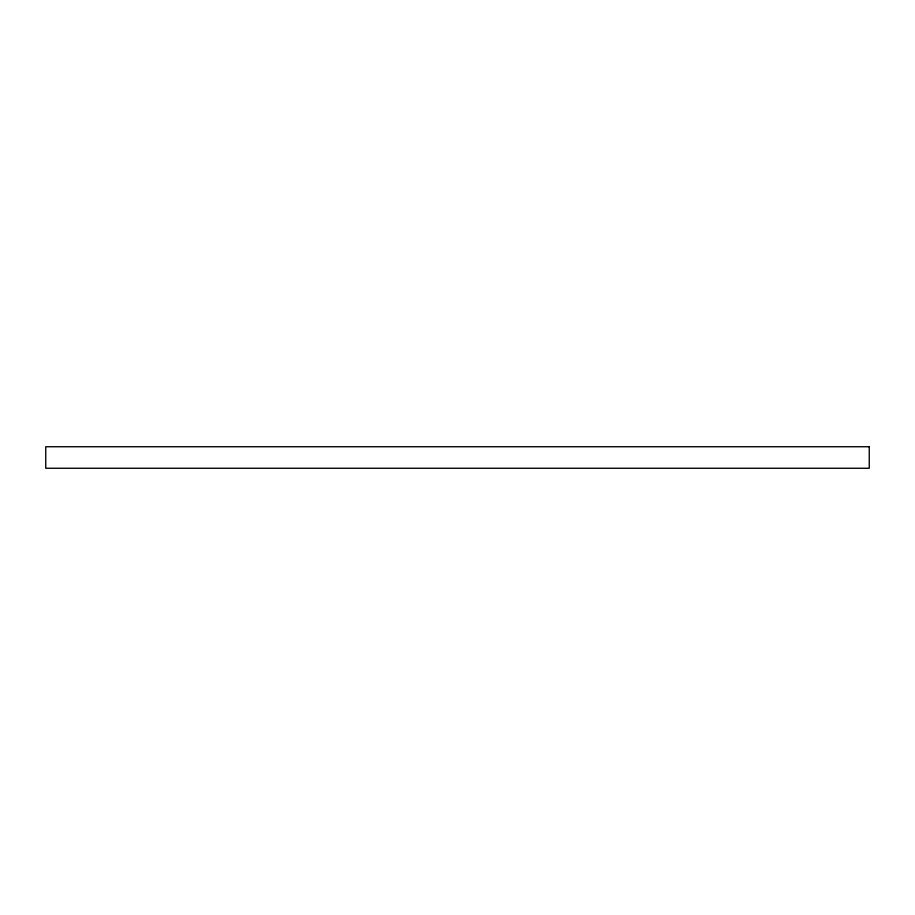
<?xml version="1.0" encoding="UTF-8"?>
<svg xmlns="http://www.w3.org/2000/svg" width="915" height="915" viewBox="0 0 915 915"><rect width="100%" height="100%" fill="white"/><g stroke="black" fill="none" stroke-linecap="round" stroke-linejoin="round"><path stroke-width="1.37" d="M869.25 446.737L45.75 446.737L45.75 468.263L869.25 468.263L869.25 446.737"/></g></svg>
